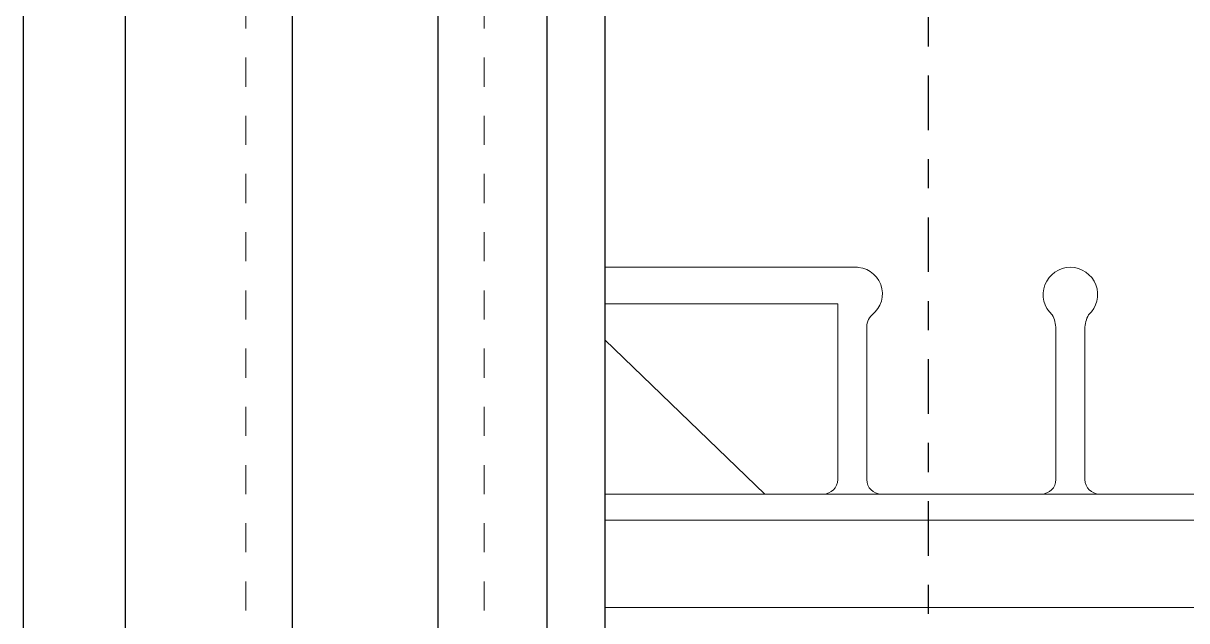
# Model space of a CAD drawing. Header units: inches. Extents: x -91.9 to -8.9, y 167.2 to 248.9.
# Drawn here: x -66.57 to -62.57, y 194.709 to 196.762 of the extents above; entities that cross this region are included whole.
import ezdxf

# ---------------------------------------------------------------- set-up
doc = ezdxf.new("R2010")
doc.units = ezdxf.units.IN
doc.header["$MEASUREMENT"] = 0
doc.linetypes.add('CENTER', pattern=[2, 1.25, -0.25, 0.25, -0.25])
doc.linetypes.add('DASHED2', pattern=[0.375, 0.25, -0.125])
for name, color, linetype, lineweight in [('A2 Hatch', 8, 'Continuous', 9), ('DETAILS', 7, 'Continuous', 13), ('REBAR', 2, 'CENTER', 30)]:
    doc.layers.add(name, color=color, linetype=linetype, lineweight=lineweight)

msp = doc.modelspace()

# ---------------------------------------------------------------- linework, layer by layer
at = {"color": 1}
for p, q in [((-66.2204, 198.6437), (-66.2204, 186.8734)), ((-65.6454, 198.6437), (-65.6454, 187.0684)), ((-65.1454, 198.6437), (-65.1454, 187.238)), ((-64.5704, 198.6437), (-64.5704, 187.433)), ((-64.7704, 198.3937), (-64.7704, 187.3651)), ((-66.5704, 198.1437), (-66.5704, 186.7547))]:
    msp.add_line(p, q, dxfattribs=at)
at = {"layer": 'A2 Hatch', "linetype": 'DASHED2', "ltscale": 0.15}
for p, q in [((-65.8054, 198.6437), (-65.8054, 187.0141)), ((-64.9854, 198.6437), (-64.9854, 187.2922))]:
    msp.add_line(p, q, dxfattribs=at)
at = {"layer": 'DETAILS', "color": 6, "lineweight": 20}
for p, q in [((-63.7024, 195.923), (-64.5704, 195.923)), ((-63.7704, 195.798), (-64.5704, 195.798)), ((-63.7704, 195.1937), (-63.7704, 195.798)), ((-63.6704, 195.1937), (-63.6704, 195.7116)), ((-63.0204, 195.1937), (-63.0204, 195.7116)), ((-62.9204, 195.1937), (-62.9204, 195.7116)), ((-64.0204, 195.1437), (-64.5704, 195.6739)), ((-64.5704, 195.1437), (-64.0204, 195.1437)), ((-63.8204, 195.1437), (-64.5704, 195.1437)), ((-64.5704, 195.1437), (-60.5704, 195.1437)), ((-63.8204, 195.1437), (-63.6204, 195.1437)), ((-63.0704, 195.1437), (-63.6204, 195.1437)), ((-63.0704, 195.1437), (-62.8704, 195.1437)), ((-62.2704, 195.1437), (-62.8704, 195.1437)), ((-60.5704, 195.0537), (-64.5704, 195.0537)), ((-60.5704, 194.7537), (-64.5704, 194.7537))]:
    msp.add_line(p, q, dxfattribs=at)
for centre, radius, start, end in [((-63.7079, 195.832), 0.0912, 307.4863, 93.4766), ((-62.9704, 195.8294), 0.0936, 311.7279, 228.2721), ((-63.6086, 195.7158), 0.0619, 134.9903, 183.9263), ((-63.1204, 195.7116), 0.1, 0, 28.6972), ((-62.8204, 195.7116), 0.1, 151.3028, 180), ((-63.8204, 195.1937), 0.05, 270, 0), ((-63.6204, 195.1937), 0.05, 180, 270), ((-63.0704, 195.1937), 0.05, 270, 0), ((-62.8704, 195.1937), 0.05, 180, 270)]:
    msp.add_arc(centre, radius, start, end, dxfattribs=at)
at = {"layer": 'REBAR', "ltscale": 0.15}
msp.add_line((-63.4597, 243.8695), (-63.4597, 188.8401), dxfattribs=at)

doc.saveas('drawing.dxf')
